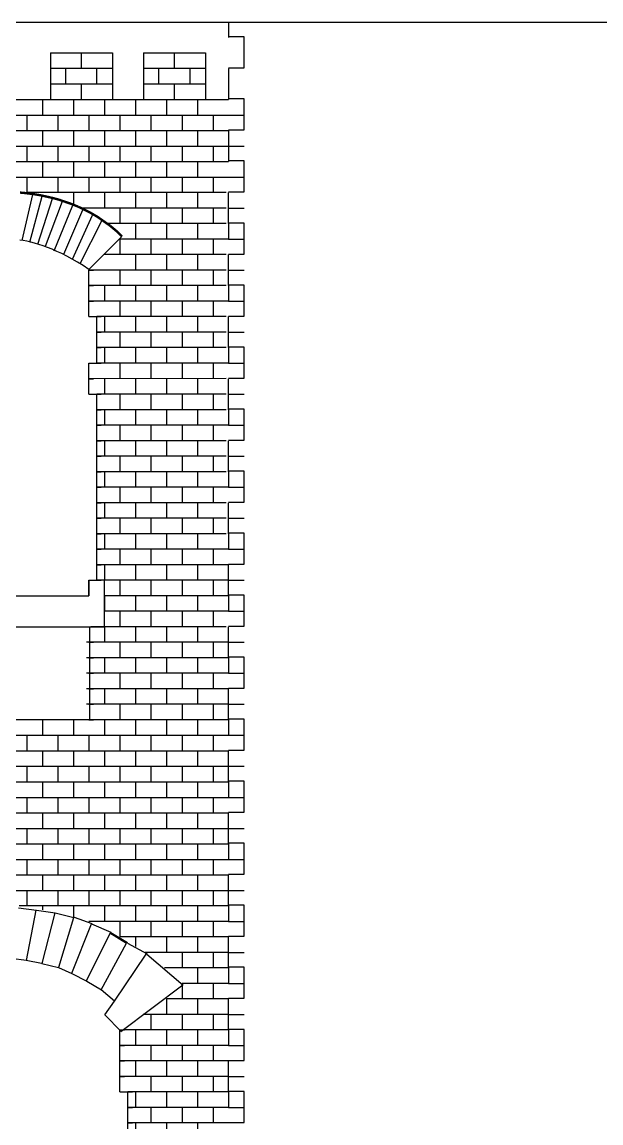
# Model space of a CAD drawing. Extents: x 11 to 301, y 47 to 228.
# Drawn here: x 118.7 to 156, y 93 to 164 of the extents above; entities that cross this region are included whole.
import ezdxf

# ---------------------------------------------------------------- set-up
doc = ezdxf.new("R2010")
doc.units = 0
doc.header["$MEASUREMENT"] = 0
doc.layers.add('OHNE_NAMEN', color=5, linetype='CONTINUOUS')

msp = doc.modelspace()

# ---------------------------------------------------------------- linework, layer by layer
at = {"layer": 'OHNE_NAMEN', "color": 5, "linetype": 'CONTINUOUS'}
for p, q in [((77.0001, 164), (131.9999, 164)), ((131.9999, 164), (192, 164)), ((131.9999, 164), (131.9999, 162.9999)), ((133.0007, 163.0387), (132.0006, 163.0387)), ((133.0007, 161.0381), (133.0007, 163.0387)), ((131.9999, 161), (131.9999, 159.0001)), ((132.0006, 161.0381), (133.0007, 161.0381)), ((133.0007, 159.0386), (132.0006, 159.0386)), ((133.0007, 157.038), (133.0007, 159.0386)), ((131.9999, 158), (133, 158)), ((131.9999, 156.9999), (131.9999, 155)), ((132.0006, 157.038), (133.0007, 157.038)), ((131.9999, 156.0001), (133, 156.0001)), ((133.0007, 155.0388), (132.0006, 155.0388)), ((133.0007, 153.0382), (133.0007, 155.0388)), ((131.9999, 154.0002), (133, 154.0002)), ((131.9999, 151.0002), (131.9999, 153.0001)), ((132.0006, 153.0382), (133.0007, 153.0382)), ((131.9999, 151.9999), (133, 151.9999)), ((133.0007, 151.0386), (132.0006, 151.0386)), ((133.0007, 149.038), (133.0007, 151.0386)), ((131.9999, 150), (133, 150)), ((131.9999, 147), (131.9999, 148.9999)), ((132.0006, 149.038), (133.0007, 149.038)), ((131.9999, 148.0002), (133, 148.0002)), ((133.0007, 147.0381), (132.0006, 147.0381)), ((133.0007, 145.0386), (133.0007, 147.0381)), ((131.9999, 145.9999), (133, 145.9999)), ((131.9999, 142.9995), (131.9999, 144.9994)), ((132.0006, 145.0386), (133.0007, 145.0386)), ((131.9999, 144), (133, 144)), ((133.0007, 143.038), (132.0006, 143.038)), ((133.0007, 141.0381), (133.0007, 143.038)), ((131.9999, 142.0001), (133, 142.0001)), ((131.9999, 139.0001), (131.9999, 141)), ((132.0006, 141.0381), (133.0007, 141.0381)), ((131.9999, 139.9999), (133, 139.9999)), ((133.0007, 139.0385), (132.0006, 139.0385)), ((133.0007, 137.0386), (133.0007, 139.0385)), ((131.9999, 138), (133, 138)), ((132.0006, 137.0386), (133.0007, 137.0386)), ((131.9999, 134.9996), (131.9999, 136.9995)), ((131.9999, 136.0001), (133, 136.0001)), ((133.0007, 135.038), (132.0006, 135.038)), ((133.0007, 133.0381), (133.0007, 135.038)), ((131.9999, 134.0002), (133, 134.0002)), ((131.9999, 130.9994), (131.9999, 133)), ((132.0006, 133.0381), (133.0007, 133.0381)), ((131.9999, 131.9999), (133, 131.9999)), ((133.0007, 131.0386), (132.0006, 131.0386)), ((133.0007, 129.038), (133.0007, 131.0386)), ((131.9999, 130), (133, 130)), ((131.9999, 127), (131.9999, 128.9995)), ((132.0006, 129.038), (133.0007, 129.038)), ((131.9999, 128.0001), (133, 128.0001)), ((133.0007, 127.0381), (132.0006, 127.0381)), ((133.0007, 125.0382), (133.0007, 127.0381)), ((131.9999, 125.9999), (133, 125.9999)), ((131.9999, 122.9995), (131.9999, 125.0001)), ((132.0006, 125.0382), (133.0007, 125.0382)), ((131.9999, 124), (133, 124)), ((133.0007, 123.0387), (132.0006, 123.0387)), ((133.0007, 121.0381), (133.0007, 123.0387)), ((131.9999, 122.0001), (133, 122.0001)), ((131.9999, 119.0001), (131.9999, 120.9996)), ((132.0006, 121.0381), (133.0007, 121.0381)), ((131.9999, 119.9998), (133, 119.9998)), ((133.0007, 119.0382), (132.0006, 119.0382)), ((133.0007, 117.0386), (133.0007, 119.0382)), ((131.9999, 117.9999), (133, 117.9999)), ((131.9999, 114.9996), (131.9999, 116.9995)), ((132.0006, 117.0386), (133.0007, 117.0386)), ((131.9999, 116), (133, 116)), ((133.0007, 115.038), (132.0006, 115.038)), ((133.0007, 113.0381), (133.0007, 115.038)), ((131.9999, 114.0001), (133, 114.0001)), ((131.9999, 111.0001), (131.9999, 112.9997)), ((132.0006, 113.0381), (133.0007, 113.0381)), ((131.9999, 111.9999), (133, 111.9999)), ((133.0007, 111.0382), (132.0006, 111.0382)), ((133.0007, 109.0383), (133.0007, 111.0382)), ((131.9999, 110), (133, 110)), ((131.9999, 106.9996), (131.9999, 108.9995)), ((132.0006, 109.0383), (133.0007, 109.0383)), ((131.9999, 108.0001), (133, 108.0001)), ((133.0007, 107.0381), (132.0006, 107.0381)), ((133.0007, 105.0382), (133.0007, 107.0381)), ((131.9999, 105.9998), (133, 105.9998)), ((131.9999, 102.9995), (131.9999, 105.0001)), ((132.0006, 105.0382), (133.0007, 105.0382)), ((131.9999, 103.9999), (133, 103.9999)), ((133.0007, 103.0383), (132.0006, 103.0383)), ((133.0007, 101.0384), (133.0007, 103.0383)), ((131.9999, 102), (133, 102)), ((131.9999, 98.9997), (131.9999, 100.9996)), ((132.0006, 101.0384), (133.0007, 101.0384)), ((132.0003, 100.0001), (133.0004, 100.0001)), ((133.0007, 99.0381), (132.0006, 99.0381)), ((133.0007, 97.0382), (133.0007, 99.0381)), ((131.9999, 97.9999), (133, 97.9999)), ((131.9999, 94.9995), (131.9999, 97.0001)), ((132.0006, 97.0382), (133.0007, 97.0382)), ((132.0003, 96), (133.0004, 96)), ((133.0007, 95.0383), (132.0006, 95.0383)), ((133.0007, 93.0381), (133.0007, 95.0383)), ((131.9999, 94.0001), (133, 94.0001)), ((132.0006, 93.0381), (133.0007, 93.0381))]:
    msp.add_line(p, q, dxfattribs=at)
at = {"layer": 'OHNE_NAMEN', "color": 7, "linetype": 'CONTINUOUS'}
for p, q in [((120.5152, 162.0164), (120.5152, 159.016)), ((120.5152, 162.0164), (124.5154, 162.0164)), ((122.5158, 160.9862), (122.5158, 161.986)), ((124.5154, 162.0164), (124.5154, 159.016)), ((126.5153, 162.0164), (126.5153, 159.016)), ((126.5153, 162.0164), (130.5151, 162.0164)), ((128.5155, 160.9862), (128.5155, 161.986)), ((130.5151, 162.0164), (130.5151, 159.016)), ((120.5152, 161.0159), (124.5154, 161.0159)), ((121.5157, 159.9861), (121.5157, 160.9862)), ((123.5156, 159.9861), (123.5156, 160.9862)), ((126.5153, 161.0159), (130.5151, 161.0159)), ((127.5154, 159.9861), (127.5154, 160.9862)), ((129.5153, 159.9861), (129.5153, 160.9862)), ((120.5152, 160.0161), (124.5154, 160.0161)), ((122.5158, 158.9864), (122.5158, 159.9861)), ((126.5153, 160.0161), (130.5151, 160.0161)), ((128.5155, 158.9864), (128.5155, 159.9861)), ((77.0001, 159.0001), (131.9999, 159.0001)), ((119.9998, 159.0001), (119.9998, 158)), ((122.0001, 159.0001), (122.0001, 158)), ((124, 159.0001), (124, 158)), ((125.9999, 159.0001), (125.9999, 158)), ((128.0001, 159.0001), (128.0001, 158)), ((130, 159.0001), (130, 158)), ((76.9997, 158.0003), (131.9999, 158.0003)), ((119.0001, 158), (119.0001, 156.9999)), ((121, 158), (121, 156.9999)), ((122.9999, 158), (122.9999, 156.9999)), ((125.0001, 158), (125.0001, 156.9999)), ((127, 158), (127, 156.9999)), ((128.9999, 158), (128.9999, 156.9999)), ((131.0001, 158), (131.0001, 156.9999)), ((76.9997, 157.0002), (131.9999, 157.0002)), ((120.0002, 156.9999), (120.0002, 156.0001)), ((122.0001, 156.9999), (122.0001, 156.0001)), ((124, 156.9999), (124, 156.0001)), ((125.9999, 156.9999), (125.9999, 156.0001)), ((128.0001, 156.9999), (128.0001, 156.0001)), ((130, 156.9999), (130, 156.0001)), ((76.9997, 155.9997), (131.9999, 155.9997)), ((119.0001, 156.0001), (119.0001, 155)), ((121, 156.0001), (121, 155)), ((122.9999, 156.0001), (122.9999, 155)), ((125.0001, 156.0001), (125.0001, 155)), ((127, 156.0001), (127, 155)), ((128.9999, 156.0001), (128.9999, 155)), ((131.0001, 156.0001), (131.0001, 155)), ((76.9997, 155.0003), (131.9999, 155.0003)), ((120.0002, 155), (120.0002, 153.9999)), ((122.0001, 155), (122.0001, 153.9999)), ((124, 155), (124, 153.9999)), ((125.9999, 155), (125.9999, 153.9999)), ((128.0001, 155), (128.0001, 153.9999)), ((130, 155), (130, 153.9999)), ((76.9997, 153.9999), (131.9999, 153.9999)), ((119.0001, 153.9999), (119.0001, 153.0001)), ((121, 153.9999), (121, 153.0001)), ((122.9999, 153.9999), (122.9999, 153.0001)), ((125.0001, 153.9999), (125.0001, 153.0001)), ((127, 153.9999), (127, 153.0001)), ((128.9999, 153.9999), (128.9999, 153.0001)), ((131.0001, 153.9999), (131.0001, 153.0001)), ((118.7072, 149.9172), (119.3775, 152.8808)), ((131.8479, 153.0001), (119.0001, 153.0001)), ((119.2008, 149.8117), (119.9949, 152.775)), ((122.0001, 153.0001), (122.0001, 152.2501)), ((124, 153.0001), (124, 151.9999)), ((125.9999, 153.0001), (125.9999, 151.9999)), ((128.0001, 153.0001), (128.0001, 151.9999)), ((130, 153.0001), (130, 151.9999)), ((119.7127, 149.6706), (120.6475, 152.6163)), ((120.2066, 149.5351), (121.2998, 152.4399)), ((120.771, 149.2529), (121.9701, 152.1929)), ((131.8479, 151.9999), (122.5, 151.9999)), ((125.0001, 151.9999), (125.0001, 151.0002)), ((127, 151.9999), (127, 151.0002)), ((128.9999, 151.9999), (128.9999, 151.0002)), ((131.0001, 151.9999), (131.0001, 151.0002)), ((121.382, 149.0352), (122.6054, 151.8931)), ((121.9468, 148.712), (123.2228, 151.5403)), ((122.4407, 148.4298), (123.8222, 151.1699)), ((131.8479, 151.0002), (124.2501, 151.0002)), ((125.9999, 151.0002), (125.9999, 150)), ((128.0001, 151.0002), (128.0001, 150)), ((130, 151.0002), (130, 150)), ((131.9999, 151.0002), (131.9999, 150)), ((122.9981, 148.0478), (125.1197, 150.169)), ((131.9999, 150), (125.0001, 150)), ((125.0001, 150), (125.0001, 148.9999)), ((127, 150), (127, 148.9999)), ((128.9999, 150), (128.9999, 148.9999)), ((131.0001, 150), (131.0001, 148.9999)), ((131.8479, 149.0003), (124, 148.9999)), ((125.9999, 148.9999), (125.9999, 148.0002)), ((128.0001, 148.9999), (128.0001, 148.0002)), ((130, 148.9999), (130, 148.0002)), ((131.8479, 147.9998), (122.9999, 148.0002)), ((125.0001, 148.0002), (125.0001, 147)), ((127, 148.0002), (127, 147)), ((128.9999, 148.0002), (128.9999, 147)), ((131.0001, 148.0002), (131.0001, 147)), ((131.8479, 147.0004), (122.9999, 147)), ((124, 147), (124, 145.9999)), ((125.9999, 147), (125.9999, 145.9999)), ((128.0001, 147), (128.0001, 145.9999)), ((130, 147), (130, 145.9999)), ((131.9999, 147), (131.9999, 145.9999)), ((131.9999, 145.9999), (122.9999, 145.9999)), ((125.0001, 145.9999), (125.0001, 144.9998)), ((127, 145.9999), (127, 144.9998)), ((128.9999, 145.9999), (128.9999, 144.9998)), ((131.0001, 145.9999), (131.0001, 144.9998)), ((131.8479, 145.0001), (123.5001, 145.0001)), ((124, 145.0001), (124, 144)), ((125.9999, 145.0001), (125.9999, 144)), ((127.9998, 145.0001), (127.9998, 144)), ((130, 145.0001), (130, 144)), ((131.8479, 144), (123.5001, 144)), ((125.0001, 144), (125.0001, 142.9999)), ((127, 144), (127, 142.9999)), ((128.9999, 144), (128.9999, 142.9999)), ((130.9998, 144), (130.9998, 142.9999)), ((131.8479, 143.0002), (123.5001, 142.9999)), ((124, 142.9999), (124, 141.9998)), ((125.9999, 142.9999), (125.9999, 141.9998)), ((128.0001, 142.9999), (128.0001, 141.9998)), ((130, 142.9999), (130, 141.9998)), ((131.9999, 142.9999), (131.9999, 142.0001)), ((131.9999, 142.0001), (123.5001, 142.0001)), ((125.0001, 141.9998), (125.0001, 141)), ((127, 141.9998), (127, 141)), ((128.9999, 141.9998), (128.9999, 141)), ((131.0001, 141.9998), (131.0001, 141)), ((131.8479, 141.0003), (122.9999, 141)), ((124, 141.0003), (124, 140.0002)), ((125.9999, 141), (125.9999, 139.9999)), ((127.9998, 141), (127.9998, 139.9999)), ((130, 141), (130, 139.9999)), ((131.8479, 139.9999), (123.5001, 139.9999)), ((125.0001, 140.0002), (125.0001, 139.0001)), ((127, 140.0002), (127, 139.0001)), ((128.9999, 140.0002), (128.9999, 139.0001)), ((130.9998, 140.0002), (130.9998, 139.0001)), ((131.8479, 139.0001), (123.5001, 139.0001)), ((124, 138.9997), (124, 138)), ((125.9999, 138.9997), (125.9999, 138)), ((128.0001, 138.9997), (128.0001, 138)), ((130, 138.9997), (130, 138)), ((131.9999, 139.0001), (131.9999, 138)), ((131.9999, 138), (123.5001, 138)), ((125.0001, 138), (125.0001, 136.9998)), ((127, 138), (127, 136.9998)), ((128.9999, 138), (128.9999, 136.9998)), ((131.0001, 138), (131.0001, 136.9998)), ((131.8479, 137.0002), (123.5001, 136.9998)), ((124, 137.0002), (124, 136.0001)), ((125.9999, 137.0002), (125.9999, 136.0001)), ((127.9998, 137.0002), (127.9998, 136.0001)), ((130, 137.0002), (130, 136.0001)), ((131.8479, 136.0001), (123.5001, 136.0001)), ((125.0001, 136.0001), (125.0001, 134.9999)), ((127, 136.0001), (127, 134.9999)), ((128.9999, 136.0001), (128.9999, 134.9999)), ((131.0001, 136.0001), (131.0001, 134.9999)), ((131.8479, 135.0003), (123.5001, 134.9999)), ((124, 134.9999), (124, 133.9998)), ((125.9999, 134.9999), (125.9999, 133.9998)), ((128.0001, 134.9999), (128.0001, 133.9998)), ((130, 134.9999), (130, 133.9998)), ((131.9999, 134.9999), (131.9999, 133.9998)), ((131.9999, 134.0002), (123.5001, 134.0002)), ((125.0001, 133.9998), (125.0001, 133)), ((127, 133.9998), (127, 133)), ((128.9999, 133.9998), (128.9999, 133)), ((131.0001, 133.9998), (131.0001, 133)), ((131.8479, 133), (123.5001, 133)), ((124, 133), (124, 131.9999)), ((125.9999, 133), (125.9999, 131.9999)), ((127.9998, 133), (127.9998, 131.9999)), ((130, 133), (130, 131.9999)), ((131.8479, 131.9999), (123.5001, 131.9999)), ((125.0001, 131.9999), (125.0001, 131.0001)), ((127, 131.9999), (127, 131.0001)), ((128.9999, 131.9999), (128.9999, 131.0001)), ((131.0001, 131.9999), (131.0001, 131.0001)), ((131.8479, 131.0001), (123.5001, 131.0001)), ((124, 130.9998), (124, 130)), ((125.9999, 130.9998), (125.9999, 130)), ((128.0001, 130.9998), (128.0001, 130)), ((130, 130.9998), (130, 130)), ((131.9999, 131.0001), (131.9999, 130)), ((131.9999, 130), (123.5001, 130)), ((125.0001, 130), (125.0001, 128.9999)), ((127, 130), (127, 128.9999)), ((128.9999, 130), (128.9999, 128.9999)), ((131.0001, 130), (131.0001, 128.9999)), ((131.9999, 128.9999), (123.5001, 128.9999)), ((124, 129.0003), (124, 128.0001)), ((125.9999, 129.0003), (125.9999, 128.0001)), ((127.9998, 129.0003), (127.9998, 128.0001)), ((130, 129.0003), (130, 128.0001)), ((124, 128.0001), (123.4997, 128.0001)), ((131.9999, 128.0001), (123.5001, 128.0001)), ((124, 125.0001), (124, 128.0001)), ((125.0001, 128.0001), (125.0001, 127)), ((127, 128.0001), (127, 127)), ((128.9999, 128.0001), (128.9999, 127)), ((131.0001, 128.0001), (131.0001, 127)), ((131.9999, 127), (124, 127)), ((124, 127), (124, 125.9999)), ((125.9999, 127), (125.9999, 125.9999)), ((128.0001, 127), (128.0001, 125.9999)), ((130, 127), (130, 125.9999)), ((131.9999, 127), (131.9999, 125.9999)), ((131.9999, 125.9999), (124, 125.9999)), ((125.0001, 125.9999), (125.0001, 124.9997)), ((127, 125.9999), (127, 124.9997)), ((128.9999, 125.9999), (128.9999, 124.9997)), ((131.0001, 125.9999), (131.0001, 124.9997)), ((122.9999, 125.0001), (124, 125.0001)), ((131.8479, 125.0001), (123.1251, 125.0001)), ((124, 125.0001), (124, 124)), ((125.9999, 125.0001), (125.9999, 124)), ((127.9998, 125.0001), (127.9998, 124)), ((130, 125.0001), (130, 124)), ((131.9999, 124), (122.8478, 124)), ((125.0001, 124), (125.0001, 122.9999)), ((127, 124), (127, 122.9999)), ((128.9999, 124), (128.9999, 122.9999)), ((131.0001, 124), (131.0001, 122.9999)), ((131.9999, 122.9999), (122.8478, 123.0002)), ((124, 122.9999), (124, 122.0001)), ((125.9999, 122.9999), (125.9999, 122.0001)), ((128.0001, 122.9999), (128.0001, 122.0001)), ((130, 122.9999), (130, 122.0001)), ((131.9999, 122.9999), (131.9999, 122.0001)), ((131.9999, 122.0001), (122.8478, 122.0001)), ((125.0001, 122.0001), (125.0001, 121)), ((127, 122.0001), (127, 121)), ((128.9999, 122.0001), (128.9999, 121)), ((131.0001, 122.0001), (131.0001, 121)), ((131.9999, 121), (122.8478, 121.0003)), ((124, 121.0003), (124, 120.0002)), ((125.9999, 121.0003), (125.9999, 120.0002)), ((127.9998, 121.0003), (127.9998, 120.0002)), ((130, 121.0003), (130, 120.0002)), ((131.9999, 120.0002), (122.8478, 120.0002)), ((125.0001, 120.0002), (125.0001, 119.0001)), ((127, 120.0002), (127, 119.0001)), ((128.9999, 120.0002), (128.9999, 119.0001)), ((131.0001, 120.0002), (131.0001, 119.0001)), ((119.9998, 119.0001), (119.9998, 117.9999)), ((122.0001, 119.0001), (122.0001, 117.9999)), ((131.9999, 119.0001), (122.8478, 119.0001)), ((124, 119.0001), (124, 117.9999)), ((125.9999, 119.0001), (125.9999, 117.9999)), ((128.0001, 119.0001), (128.0001, 117.9999)), ((130, 119.0001), (130, 117.9999)), ((131.9999, 119.0001), (131.9999, 117.9999)), ((77.0001, 117.9999), (131.9999, 117.9999)), ((119.0001, 117.9999), (119.0001, 116.9998)), ((121, 117.9999), (121, 116.9998)), ((122.9999, 117.9999), (122.9999, 116.9998)), ((125.0001, 117.9999), (125.0001, 116.9998)), ((127, 117.9999), (127, 116.9998)), ((128.9999, 117.9999), (128.9999, 116.9998)), ((131.0001, 117.9999), (131.0001, 116.9998)), ((76.9997, 117.0002), (131.9999, 117.0002)), ((119.9998, 117.0002), (119.9998, 116)), ((121.9997, 117.0002), (121.9997, 116)), ((124, 117.0002), (124, 116)), ((125.9999, 117.0002), (125.9999, 116)), ((127.9998, 117.0002), (127.9998, 116)), ((130, 117.0002), (130, 116)), ((76.9997, 116), (131.9999, 116)), ((119.0001, 116), (119.0001, 114.9999)), ((121, 116), (121, 114.9999)), ((122.9999, 116), (122.9999, 114.9999)), ((125.0001, 116), (125.0001, 114.9999)), ((127, 116), (127, 114.9999)), ((128.9999, 116), (128.9999, 114.9999)), ((131.0001, 116), (131.0001, 114.9999)), ((76.9997, 115.0003), (131.9999, 115.0003)), ((119.9998, 114.9999), (119.9998, 113.9998)), ((122.0001, 114.9999), (122.0001, 113.9998)), ((124, 114.9999), (124, 113.9998)), ((125.9999, 114.9999), (125.9999, 113.9998)), ((128.0001, 114.9999), (128.0001, 113.9998)), ((130, 114.9999), (130, 113.9998)), ((131.9999, 114.9999), (131.9999, 114.0001)), ((77.0001, 114.0001), (131.9999, 114.0001)), ((119.0001, 113.9998), (119.0001, 113)), ((121, 113.9998), (121, 113)), ((122.9999, 113.9998), (122.9999, 113)), ((125.0001, 113.9998), (125.0001, 113)), ((127, 113.9998), (127, 113)), ((128.9999, 113.9998), (128.9999, 113)), ((131.0001, 113.9998), (131.0001, 113)), ((76.9997, 113.0004), (131.9999, 113.0004)), ((119.9998, 113), (119.9998, 111.9999)), ((121.9997, 113), (121.9997, 111.9999)), ((124, 113), (124, 111.9999)), ((125.9999, 113), (125.9999, 111.9999)), ((127.9998, 113), (127.9998, 111.9999)), ((130, 113), (130, 111.9999)), ((76.9997, 111.9999), (131.9999, 111.9999)), ((119.0001, 111.9999), (119.0001, 111.0001)), ((121, 111.9999), (121, 111.0001)), ((122.9999, 111.9999), (122.9999, 111.0001)), ((125.0001, 111.9999), (125.0001, 111.0001)), ((127, 111.9999), (127, 111.0001)), ((128.9999, 111.9999), (128.9999, 111.0001)), ((131.0001, 111.9999), (131.0001, 111.0001)), ((76.9997, 111.0001), (131.9999, 111.0001)), ((119.9998, 111.0001), (119.9998, 110)), ((122.0001, 111.0001), (122.0001, 110)), ((124, 111.0001), (124, 110)), ((125.9999, 110.9998), (125.9999, 110)), ((128.0001, 110.9998), (128.0001, 110)), ((130, 110.9998), (130, 110)), ((131.9999, 111.0001), (131.9999, 110)), ((77.0001, 110), (131.9999, 110)), ((119.0001, 110), (119.0001, 108.9999)), ((121, 110), (121, 108.9999)), ((122.9999, 110), (122.9999, 108.9999)), ((125.0001, 110), (125.0001, 108.9999)), ((127, 110), (127, 108.9999)), ((128.9999, 110), (128.9999, 108.9999)), ((131.0001, 110), (131.0001, 108.9999)), ((76.9997, 109.0002), (131.9999, 109.0002)), ((119.9998, 109.0002), (119.9998, 108.0001)), ((121.9997, 109.0002), (121.9997, 108.0001)), ((124, 109.0002), (124, 108.0001)), ((125.9999, 109.0002), (125.9999, 108.0001)), ((127.9998, 109.0002), (127.9998, 108.0001)), ((130, 109.0002), (130, 108.0001)), ((76.9997, 108.0001), (131.9999, 108.0001)), ((119.0001, 108.0001), (119.0001, 107)), ((121, 108.0001), (121, 107)), ((122.9999, 108.0001), (122.9999, 107)), ((125.0001, 108.0001), (125.0001, 107)), ((127, 108.0001), (127, 107)), ((128.9999, 108.0001), (128.9999, 107)), ((131.0001, 108.0001), (131.0001, 107)), ((118.4688, 106.8783), (119.6213, 106.7135)), ((132.0003, 107.0003), (118.5002, 107)), ((118.9718, 103.4711), (119.5998, 106.7195)), ((119.6213, 106.7135), (120.8207, 106.5484)), ((120.7996, 106.5431), (119.9716, 103.2838)), ((120.0002, 107), (120.0002, 106.7498)), ((120.8207, 106.5484), (122.0202, 106.2433)), ((122.0001, 107), (122.0001, 106.25)), ((124, 107), (124, 105.9998)), ((125.9999, 107), (125.9999, 105.9998)), ((128.0001, 107), (128.0001, 105.9998)), ((130, 107), (130, 105.9998)), ((131.9999, 107), (131.9999, 105.9998)), ((121.999, 106.2256), (121.0342, 103.0337)), ((121.9091, 102.6587), (123.1632, 105.8376)), ((122.0435, 106.2665), (123.196, 105.8668)), ((131.9999, 105.9998), (123.0002, 106.0002)), ((123.1724, 105.8429), (124.4191, 105.3024)), ((125.0001, 105.9998), (125.0001, 105.0001)), ((127, 105.9998), (127, 105.0001)), ((128.9999, 105.9998), (128.9999, 105.0001)), ((131.0001, 105.9998), (131.0001, 105.0001)), ((122.8467, 102.1588), (124.3623, 105.2378)), ((124.345, 105.2548), (125.427, 104.5965)), ((124.4191, 105.2788), (125.4774, 104.6438)), ((123.7841, 101.5961), (125.4206, 104.6028)), ((132.0003, 105.0004), (125.0001, 105.0001)), ((125.4774, 104.5968), (126.7474, 103.9146)), ((125.9999, 105.0001), (125.9999, 104.3749)), ((128.0001, 105.0001), (128.0001, 103.9999)), ((130, 105.0001), (130, 103.9999)), ((124.6593, 100.8461), (126.6906, 103.8966)), ((132.0003, 103.9999), (126.625, 103.9999)), ((126.7238, 103.8913), (129.0757, 101.8917)), ((128.9999, 103.9999), (128.9999, 103.0002)), ((131.0001, 103.9999), (131.0001, 103.0002)), ((132.0003, 103.0005), (127.8749, 103.0002)), ((130, 103.0002), (130, 102)), ((131.9999, 103.0002), (131.9999, 102)), ((125.0495, 98.9058), (129.0493, 101.9055)), ((128.9999, 102), (128.9999, 100.9999)), ((131.9999, 102), (129.0003, 102)), ((131.0001, 102), (131.0001, 100.9999)), ((132.0003, 101.0003), (128.0001, 101.0003)), ((128.0001, 100.9999), (128.0001, 100.0001)), ((130, 100.9999), (130, 100.0001)), ((132.0003, 100.0001), (126.5001, 100.0001)), ((127, 100.0001), (127, 99)), ((128.9999, 100.0001), (128.9999, 99)), ((131.0001, 100.0001), (131.0001, 99)), ((125.0918, 98.896), (125.0449, 98.9196)), ((132.0003, 99.0004), (125.2499, 99)), ((125.9999, 99.0004), (125.9999, 98.0003)), ((128.0001, 99.0004), (128.0001, 98.0003)), ((130, 99.0004), (130, 98.0003)), ((131.9999, 99), (131.9999, 97.9999)), ((131.9999, 97.9999), (125.0001, 98.0003)), ((127, 97.9999), (127, 97.0001)), ((128.9999, 97.9999), (128.9999, 97.0001)), ((131.0001, 97.9999), (131.0001, 97.0001)), ((132.0003, 97.0005), (125.0001, 97.0001)), ((125.9999, 97.0001), (125.9999, 96)), ((128.0001, 97.0001), (128.0001, 96)), ((130, 97.0001), (130, 96)), ((132.0003, 96), (125.0001, 96)), ((127, 96), (127, 94.9999)), ((128.9999, 96), (128.9999, 94.9999)), ((131.0001, 96), (131.0001, 94.9999)), ((132.0003, 95.0002), (125.5003, 95.0002)), ((125.9999, 95.0002), (125.9999, 94.0001)), ((128.0001, 95.0002), (128.0001, 94.0001)), ((130, 95.0002), (130, 94.0001)), ((131.9999, 94.9999), (131.9999, 94.0001)), ((131.9999, 94.0001), (125.5003, 94.0001)), ((127, 94.0001), (127, 93)), ((128.9999, 94.0001), (128.9999, 93)), ((131.0001, 94.0001), (131.0001, 93)), ((132.0003, 93.0003), (125.5003, 93.0003)), ((125.9999, 93.0003), (125.9999, 92.0002)), ((128.0001, 93.0003), (128.0001, 92.0002)), ((130, 93.0003), (130, 92.0002))]:
    msp.add_line(p, q, dxfattribs=at)
at = {"layer": 'OHNE_NAMEN', "color": 1, "linetype": 'CONTINUOUS'}
for p, q in [((122.9999, 148.0002), (123.3001, 148.0002)), ((122.9999, 145.0001), (122.9999, 147.9998)), ((122.9999, 147), (123.3001, 147)), ((122.9999, 145.9999), (123.3001, 145.9999)), ((122.9999, 145.0001), (123.4997, 145.0001)), ((123.4997, 142.0001), (123.4997, 145.0001)), ((123.5001, 145.0001), (123.7999, 145.0001)), ((123.5001, 144), (123.7999, 144)), ((123.5001, 142.9999), (123.7999, 142.9999)), ((122.9999, 139.9999), (122.9999, 142.0001)), ((122.9999, 142.0001), (123.4997, 142.0001)), ((123.5001, 142.0001), (123.7999, 142.0001)), ((122.9999, 141), (123.3001, 141)), ((122.9999, 139.9999), (123.4997, 139.9999)), ((123.4997, 128.0001), (123.4997, 139.9999)), ((123.5001, 139.9999), (123.7999, 139.9999)), ((123.5001, 139.0001), (123.7999, 139.0001)), ((123.5001, 138), (123.7999, 138)), ((123.5001, 136.9998), (123.7999, 136.9998)), ((123.5001, 136.0001), (123.7999, 136.0001)), ((123.5001, 134.9999), (123.7999, 134.9999)), ((123.5001, 134.0002), (123.7999, 134.0002)), ((123.5001, 133), (123.7999, 133)), ((123.5001, 131.9999), (123.7999, 131.9999)), ((123.5001, 131.0001), (123.7999, 131.0001)), ((123.5001, 130), (123.7999, 130)), ((123.5001, 128.9999), (123.7999, 128.9999)), ((122.9999, 128.0001), (123.4997, 128.0001)), ((122.9999, 127.0004), (122.9999, 128.0001)), ((122.9999, 128.0001), (122.9999, 127)), ((123.5001, 128.0001), (123.7999, 128.0001)), ((110.9998, 127.0004), (122.9999, 127.0004)), ((111.0298, 125.0015), (123.0298, 125.0015)), ((123.0298, 125.0015), (123.0298, 119.0015)), ((122.9999, 124), (123.3001, 124)), ((122.9999, 122.9999), (123.3001, 122.9999)), ((122.9999, 122.0001), (123.3001, 122.0001)), ((122.9999, 121), (123.3001, 121)), ((122.9999, 119.9998), (123.3001, 119.9998)), ((123.0298, 119.0015), (111.0298, 119.0015)), ((120.0002, 119.0001), (120.0002, 118.7002)), ((122.0001, 119.0001), (122.0001, 118.7002)), ((122.9999, 119.0001), (123.3001, 119.0001)), ((118.9718, 103.4711), (117.9717, 103.5964)), ((118.9591, 103.4909), (119.9469, 103.3025)), ((119.9716, 103.2838), (121.0289, 103.0206)), ((121.0289, 103.0206), (121.8992, 102.6442)), ((121.8992, 102.6442), (122.8633, 102.1503)), ((122.8633, 102.1503), (123.8042, 101.5859)), ((124.6593, 100.8461), (123.7841, 101.5961)), ((124.0342, 99.9712), (124.6593, 100.8461)), ((124.0342, 99.9712), (125.0742, 98.9044)), ((125.0001, 99), (125.3, 99)), ((125.0001, 95.0002), (125.0001, 98.9997)), ((125.0001, 97.9999), (125.3, 97.9999)), ((125.0001, 97.0001), (125.3, 97.0001)), ((125.0001, 96), (125.3, 96)), ((124.9997, 95.0002), (125.5, 95.0002)), ((125.5, 88.0001), (125.5, 95.0002)), ((125.5, 94.9999), (125.7998, 94.9999)), ((125.5, 94.0001), (125.7998, 94.0001)), ((125.5, 93), (125.7998, 93))]:
    msp.add_line(p, q, dxfattribs=at)
at = {"layer": 'OHNE_NAMEN', "color": 7, "linetype": 'CONTINUOUS', "const_width": 0.1528}
for points in [[(118.8752, 152.9725), (118.5556, 153.0011)], [(119.2188, 152.9267), (118.8752, 152.9725)], [(119.5624, 152.8808), (119.2188, 152.9267)], [(119.9296, 152.8177), (119.5624, 152.8808)], [(120.3131, 152.7313), (119.9296, 152.8177)], [(120.6962, 152.6448), (120.3131, 152.7313)], [(121.0945, 152.5347), (120.6962, 152.6448)], [(121.5009, 152.3951), (121.0945, 152.5347)], [(121.9066, 152.2554), (121.5009, 152.3951)], [(122.3204, 152.086), (121.9066, 152.2554)], [(122.7324, 151.8804), (122.3204, 152.086)], [(123.1445, 151.6747), (122.7324, 151.8804)], [(123.5558, 151.4337), (123.1445, 151.6747)], [(123.958, 151.1498), (123.5558, 151.4337)], [(124.3602, 150.8658), (123.958, 151.1498)], [(124.7528, 150.5391), (124.3602, 150.8658)], [(125.1278, 150.1644), (124.7528, 150.5391)]]:
    msp.add_lwpolyline(points, dxfattribs=at)
at = {"layer": 'OHNE_NAMEN', "color": 7, "linetype": 'CONTINUOUS'}
for points in [[(118.7641, 149.9073), (118.545, 149.9425)], [(118.9983, 149.8604), (118.7641, 149.9073)], [(119.2484, 149.7979), (118.9983, 149.8604)], [(119.4982, 149.7355), (119.2484, 149.7979)], [(119.7642, 149.6572), (119.4982, 149.7355)], [(120.045, 149.5598), (119.7642, 149.6572)], [(120.3265, 149.4621), (120.045, 149.5598)], [(120.6232, 149.3449), (120.3265, 149.4621)], [(120.9358, 149.2042), (120.6232, 149.3449)], [(121.2487, 149.0638), (120.9358, 149.2042)], [(121.5768, 148.8994), (121.2487, 149.0638)], [(121.92, 148.7082), (121.5768, 148.8994)], [(122.2643, 148.5163), (121.92, 148.7082)], [(122.6231, 148.2982), (122.2643, 148.5163)], [(122.9981, 148.0478), (122.6231, 148.2982)]]:
    msp.add_lwpolyline(points, dxfattribs=at)

doc.saveas('drawing.dxf')
